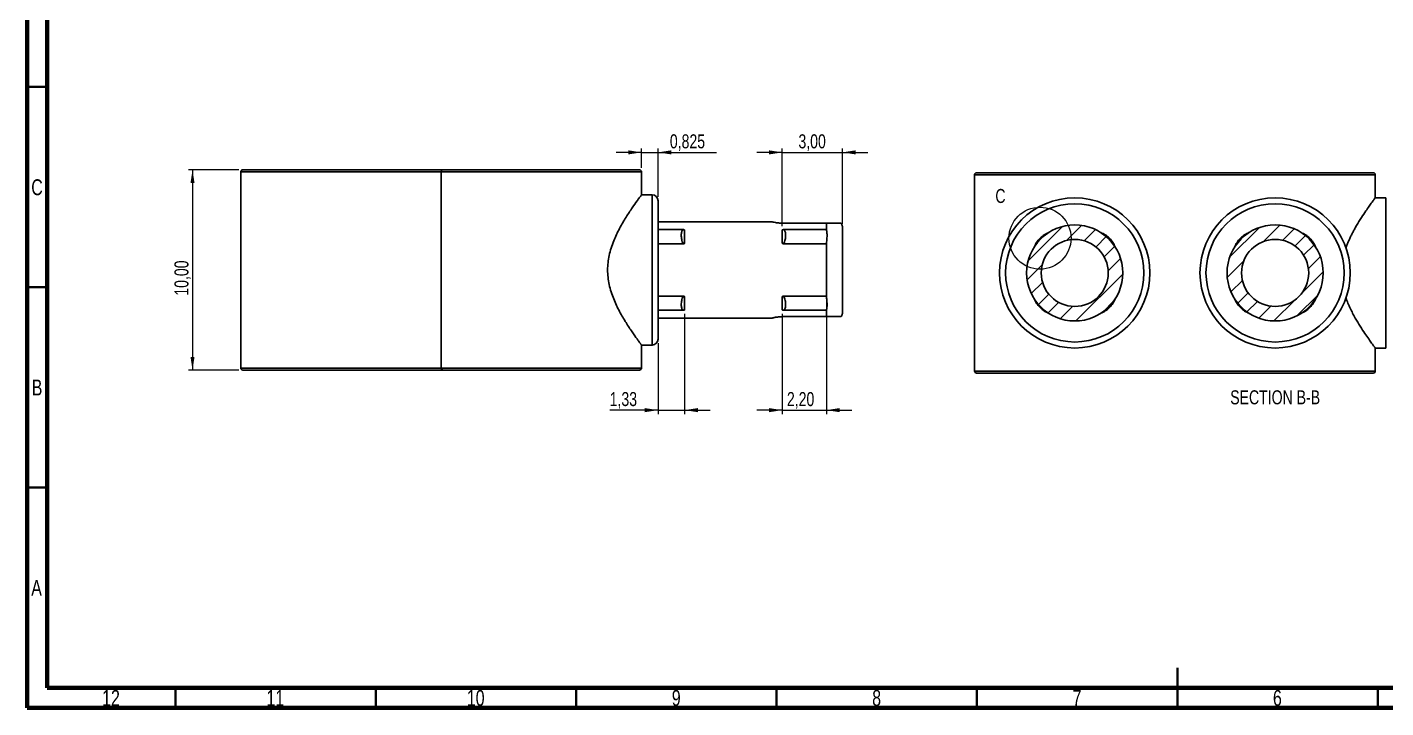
# Model space of a CAD drawing. Header units: millimetres. Extents: x 15 to 589, y 5 to 415.
# Drawn here: x 15 to 354, y 5 to 174.9 of the extents above; entities that cross this region are included whole.
import ezdxf

# ---------------------------------------------------------------- set-up
doc = ezdxf.new("R2010")
doc.units = ezdxf.units.MM
doc.styles.add('SLDTEXTSTYLE0', font='TXT', dxfattribs={"width": 0.75})
doc.dimstyles.new('SLDDIMSTYLE0', dxfattribs={"dimtxt": 3.5, "dimasz": 3.302, "dimexe": 0, "dimexo": 0.0625, "dimgap": 0.875, "dimtad": 1, "dimlfac": 0.2, "dimrnd": 1e-09, "dimzin": 12, "dimdsep": 46, "dimtxsty": 'SLDTEXTSTYLE0', "dimsah": 1, "dimcen": 0.09, "dimadec": 0, "dimazin": 3, "dimtfac": 1, "dimtofl": 0, "dimtmove": 0, "dimatfit": 3, "dimfxl": 0, "dimfrac": 2, "dimtolj": 1, "dimtzin": 12, "dimarcsym": 0})
doc.dimstyles.new('SLDDIMSTYLE2', dxfattribs={"dimtxt": 3.5, "dimasz": 3.302, "dimexe": 0, "dimexo": 0.0625, "dimgap": 0.875, "dimtad": 1, "dimlfac": 0.2, "dimrnd": 1e-09, "dimzin": 12, "dimdsep": 46, "dimtxsty": 'SLDTEXTSTYLE0', "dimsah": 1, "dimcen": 0.09, "dimadec": 0, "dimazin": 3, "dimtfac": 1, "dimtmove": 0, "dimatfit": 0, "dimfxl": 0, "dimfrac": 2, "dimtolj": 1, "dimtzin": 12, "dimarcsym": 0})
doc.dimstyles.new('SLDDIMSTYLE5', dxfattribs={"dimtxt": 3.5, "dimasz": 3.302, "dimexe": 0, "dimexo": 0.0625, "dimgap": 0.875, "dimtad": 1, "dimdec": 3, "dimlfac": 0.2, "dimrnd": 1e-09, "dimdsep": 46, "dimtxsty": 'SLDTEXTSTYLE0', "dimsah": 1, "dimcen": 0.09, "dimadec": 0, "dimazin": 2, "dimtfac": 1, "dimtdec": 3, "dimtmove": 0, "dimatfit": 0, "dimfxl": 0, "dimfrac": 2, "dimtolj": 1, "dimtzin": 12, "dimarcsym": 0})

# ---------------------------------------------------------------- blocks, each defined once
blk = doc.blocks.new('_D_12')
at = {"color": 7, "linetype": 'Continuous', "lineweight": 0}
for p, q in [((67.8, 139.32), (55.26, 139.32)), ((56.26, 139.32), (56.26, 89.32)), ((67.8, 89.32), (55.26, 89.32))]:
    blk.add_line(p, q, dxfattribs=at)
at = {"color": 7, "linetype": 'Continuous', "lineweight": 18}
for points in [[(56.26, 139.32), (55.75, 136.02), (56.76, 136.02)], [(56.26, 89.32), (56.76, 92.62), (55.75, 92.62)]]:
    blk.add_solid(points, dxfattribs=at)
at = {"color": 7, "linetype": 'Continuous', "lineweight": 18, "insert": (51.74, 107.9), "char_height": 3.5, "attachment_point": 1, "rotation": 90, "style": 'SLDTEXTSTYLE0'}
blk.add_mtext('10,00', dxfattribs=at)
blk = doc.blocks.new('_D_13')
at = {"color": 7, "linetype": 'Continuous', "lineweight": 0}
for p, q in [((168.3, 143.67), (161.95, 143.67)), ((168.3, 139.82), (168.3, 144.67)), ((168.3, 143.67), (172.42, 143.67)), ((172.42, 132.57), (172.42, 144.67)), ((172.42, 143.67), (187.01, 143.67))]:
    blk.add_line(p, q, dxfattribs=at)
at = {"color": 7, "linetype": 'Continuous', "lineweight": 18}
for points in [[(168.3, 143.67), (165, 144.18), (165, 143.16)], [(172.42, 143.67), (175.73, 143.16), (175.73, 144.18)]]:
    blk.add_solid(points, dxfattribs=at)
at = {"color": 7, "linetype": 'Continuous', "lineweight": 18, "insert": (175.37, 148.18), "char_height": 3.5, "attachment_point": 1, "style": 'SLDTEXTSTYLE0'}
blk.add_mtext('0,825', dxfattribs=at)
blk = doc.blocks.new('_D_14')
at = {"color": 7, "linetype": 'Continuous', "lineweight": 0}
for p, q in [((179.05, 103.35), (179.05, 78.32)), ((172.42, 96.07), (172.42, 78.32)), ((172.42, 79.32), (160.35, 79.32)), ((172.42, 79.32), (179.05, 79.32)), ((179.05, 79.32), (185.4, 79.32))]:
    blk.add_line(p, q, dxfattribs=at)
at = {"color": 7, "linetype": 'Continuous', "lineweight": 18}
for points in [[(172.42, 79.32), (169.12, 79.83), (169.12, 78.81)], [(179.05, 79.32), (182.35, 78.81), (182.35, 79.83)]]:
    blk.add_solid(points, dxfattribs=at)
at = {"color": 7, "linetype": 'Continuous', "lineweight": 18, "insert": (160.35, 83.83), "char_height": 3.5, "attachment_point": 1, "style": 'SLDTEXTSTYLE0'}
blk.add_mtext('1,33', dxfattribs=at)
blk = doc.blocks.new('_D_15')
at = {"color": 7, "linetype": 'Continuous', "lineweight": 0}
for p, q in [((214.42, 106.79), (214.42, 78.32)), ((203.42, 103.35), (203.42, 78.32)), ((203.42, 79.32), (197.07, 79.32)), ((203.42, 79.32), (214.42, 79.32)), ((214.42, 79.32), (220.77, 79.32))]:
    blk.add_line(p, q, dxfattribs=at)
at = {"color": 7, "linetype": 'Continuous', "lineweight": 18}
for points in [[(203.42, 79.32), (200.12, 79.83), (200.12, 78.81)], [(214.42, 79.32), (217.73, 78.81), (217.73, 79.83)]]:
    blk.add_solid(points, dxfattribs=at)
at = {"color": 7, "linetype": 'Continuous', "lineweight": 18, "insert": (204.58, 83.83), "char_height": 3.5, "attachment_point": 1, "style": 'SLDTEXTSTYLE0'}
blk.add_mtext('2,20', dxfattribs=at)
blk = doc.blocks.new('_D_16')
at = {"color": 7, "linetype": 'Continuous', "lineweight": 0}
for p, q in [((203.42, 143.67), (197.07, 143.67)), ((203.42, 125.29), (203.42, 144.67)), ((203.42, 143.67), (218.42, 143.67)), ((218.42, 125.87), (218.42, 144.67)), ((218.42, 143.67), (224.77, 143.67))]:
    blk.add_line(p, q, dxfattribs=at)
at = {"color": 7, "linetype": 'Continuous', "lineweight": 18}
for points in [[(203.42, 143.67), (200.12, 144.18), (200.12, 143.16)], [(218.42, 143.67), (221.73, 143.16), (221.73, 144.18)]]:
    blk.add_solid(points, dxfattribs=at)
at = {"color": 7, "linetype": 'Continuous', "lineweight": 18, "insert": (207.45, 148.18), "char_height": 3.5, "attachment_point": 1, "style": 'SLDTEXTSTYLE0'}
blk.add_mtext('3,00', dxfattribs=at)

msp = doc.modelspace()

# ---------------------------------------------------------------- hatches: boundary and pattern name
at = {"linetype": 'Continuous', "lineweight": 18}
h = msp.add_hatch(dxfattribs=at)
h.set_pattern_fill('ANSI31', style=0)
edge = h.paths.add_edge_path(flags=0)
edge.add_arc((276.3932, 113.5792), 12, 0, 360)
edge = h.paths.add_edge_path(flags=0)
edge.add_arc((276.3932, 113.5792), 8.375, 0, 360)
h = msp.add_hatch(dxfattribs=at)
h.set_pattern_fill('ANSI31', style=0)
edge = h.paths.add_edge_path(flags=0)
edge.add_arc((326.3932, 113.5792), 12, 0, 360)
edge = h.paths.add_edge_path(flags=0)
edge.add_arc((326.3932, 113.5792), 8.375, 0, 360)

# ---------------------------------------------------------------- linework, layer by layer
at = {"color": 7, "linetype": 'Continuous', "lineweight": 70}
for p, q in [((15, 5), (15, 415)), ((20, 10), (20, 410)), ((584, 10), (20, 10)), ((589, 5), (15, 5))]:
    msp.add_line(p, q, dxfattribs=at)
at = {"color": 7, "linetype": 'Continuous', "lineweight": 35}
for p, q in [((20, 160), (15, 160)), ((20, 110), (15, 110)), ((20, 60), (15, 60)), ((302, 5), (302, 15)), ((52, 10), (52, 5)), ((102, 10), (102, 5)), ((152, 10), (152, 5)), ((202, 10), (202, 5)), ((252, 10), (252, 5)), ((302, 10), (302, 5)), ((352, 10), (352, 5))]:
    msp.add_line(p, q, dxfattribs=at)
at = {"color": 7, "linetype": 'Continuous', "lineweight": 25}
for p, q in [((93.2984, 139.3177), (68.7984, 139.3177)), ((118.7984, 139.3177), (93.2984, 139.3177)), ((167.7984, 139.3177), (118.7984, 139.3177)), ((68.2984, 138.8177), (68.2984, 89.8177)), ((93.2984, 138.8177), (118.2984, 138.8177)), ((118.2984, 89.8177), (118.2984, 138.8177)), ((118.2984, 138.8177), (168.2984, 138.8177)), ((168.2984, 133.0677), (168.2984, 138.8177)), ((251.3932, 138.0792), (251.3932, 89.0792)), ((276.3932, 138.5792), (251.8932, 138.5792)), ((326.3932, 138.5792), (276.3932, 138.5792)), ((276.3932, 138.0792), (326.3932, 138.0792)), ((350.8932, 138.5792), (326.3932, 138.5792)), ((326.3932, 138.0792), (351.3932, 138.0792)), ((351.3932, 138.0792), (351.3932, 132.3292)), ((168.2984, 133.0677), (170.9234, 133.0677)), ((170.9234, 133.0677), (170.9234, 114.3177)), ((351.3932, 132.3292), (354.0182, 132.3292)), ((354.0182, 132.3292), (354.0182, 113.5792)), ((172.4234, 131.5677), (172.4234, 114.3177)), ((200.9234, 126.3177), (172.4234, 126.3177)), ((214.4234, 125.9682), (203.7984, 125.9682)), ((214.4234, 125.9682), (214.4234, 124.3846)), ((172.4234, 124.3846), (178.7379, 124.3846)), ((203.7339, 124.3846), (214.4234, 124.3846)), ((218.4234, 124.8655), (218.4234, 103.7699)), ((178.7379, 120.849), (172.4234, 120.849)), ((214.4234, 120.849), (203.7339, 120.849)), ((214.4234, 120.849), (214.4234, 107.7864)), ((170.9234, 114.3177), (170.9234, 95.5677)), ((172.4234, 114.3177), (172.4234, 97.0677)), ((354.0182, 113.5792), (354.0182, 94.8292)), ((172.4234, 107.7864), (178.7379, 107.7864)), ((203.7339, 107.7864), (214.4234, 107.7864)), ((178.7379, 104.2508), (172.4234, 104.2508)), ((172.4234, 102.3177), (200.9234, 102.3177)), ((214.4234, 104.2508), (203.7339, 104.2508)), ((203.7984, 102.6672), (214.4234, 102.6672)), ((214.4234, 104.2508), (214.4234, 102.6672)), ((168.2984, 95.5677), (170.9234, 95.5677)), ((168.2984, 89.8177), (168.2984, 95.5677)), ((168.2984, 95.5677), (170.9234, 95.5677)), ((351.3932, 94.8292), (354.0182, 94.8292)), ((351.3932, 94.8292), (351.3932, 89.0792)), ((351.3932, 94.8292), (354.0182, 94.8292)), ((68.7984, 89.3177), (93.2984, 89.3177)), ((118.2984, 89.8177), (93.2984, 89.8177)), ((93.2984, 89.3177), (118.7984, 89.3177)), ((168.2984, 89.8177), (118.2984, 89.8177)), ((118.7984, 89.3177), (167.7984, 89.3177)), ((251.8932, 88.5792), (276.3932, 88.5792)), ((326.3932, 89.0792), (276.3932, 89.0792)), ((276.3932, 88.5792), (326.3932, 88.5792)), ((351.3932, 89.0792), (326.3932, 89.0792)), ((326.3932, 88.5792), (350.8932, 88.5792))]:
    msp.add_line(p, q, dxfattribs=at)
at = {"color": 8, "linetype": 'Continuous', "lineweight": 25}
for p, q in [((68.2984, 138.8177), (93.2984, 138.8177)), ((251.3932, 138.0792), (276.3932, 138.0792)), ((93.2984, 89.8177), (68.2984, 89.8177)), ((276.3932, 89.0792), (251.3932, 89.0792))]:
    msp.add_line(p, q, dxfattribs=at)
at = {"color": 7, "linetype": 'Continuous', "lineweight": 18}
msp.add_circle((267.7311, 122.2414), 7.7434, dxfattribs=at)
at = {"color": 7, "linetype": 'Continuous', "lineweight": 25}
for centre, radius in [((276.3932, 113.5792), 12), ((326.3932, 113.5792), 12), ((276.3932, 113.5792), 8.375), ((326.3932, 113.5792), 8.375)]:
    msp.add_circle(centre, radius, dxfattribs=at)
for centre, radius, start, end in [((68.7984, 138.8177), 0.5, 90, 180), ((118.7984, 138.8177), 0.5, 90, 180), ((167.7984, 138.8177), 0.5, 0, 90), ((251.8932, 138.0792), 0.5, 90, 180), ((350.8932, 138.0792), 0.5, 0, 90), ((170.9234, 131.5677), 1.5, 0, 90), ((276.3932, 113.5792), 18.75, 90, 180), ((276.3932, 113.5792), 18.75, 270, 90), ((326.3932, 113.5792), 18.75, 90, 270), ((326.3932, 113.5792), 18.75, 0, 90), ((276.3932, 113.5792), 17.25, 270, 180), ((326.3932, 113.5792), 17.25, 90, 0), ((326.3932, 113.5792), 17.25, 0, 90), ((276.3932, 113.5792), 18.75, 180, 270), ((276.3932, 113.5792), 17.25, 180, 270), ((326.3932, 113.5792), 18.75, 270, 0), ((170.9234, 97.0677), 1.5, 270, 0), ((68.7984, 89.8177), 0.5, 180, 270), ((118.7984, 89.8177), 0.5, 180, 270), ((167.7984, 89.8177), 0.5, 270, 0), ((251.8932, 89.0792), 0.5, 180, 270), ((350.8932, 89.0792), 0.5, 270, 0)]:
    msp.add_arc(centre, radius, start, end, dxfattribs=at)
for points, knots in [([(168.2984, 95.5677), (168.2956, 95.5713), (168.2902, 95.5785), (168.2459, 95.6371), (168.1755, 95.7306), (168.0769, 95.8625), (167.951, 96.0318), (167.7979, 96.2388), (167.6183, 96.4834), (167.4124, 96.7656), (166.9257, 97.4382), (165.9794, 98.7616), (164.44, 101.1002), (162.8013, 103.8613), (161.276, 107.0545), (160.1272, 110.5486), (159.6937, 114.317), (160.1267, 118.0863), (161.2758, 121.58), (162.8011, 124.774), (164.4398, 127.5349), (165.9794, 129.8737), (167.002, 131.3041), (167.5864, 132.1093), (167.902, 132.5381), (168.1283, 132.8422), (168.2716, 133.0326), (168.2895, 133.056), (168.2984, 133.0677)], [0, 0, 0, 0, 0.013681373, 0.027351595, 0.041037882, 0.054767351, 0.068566867, 0.082462887, 0.096481323, 0.110647414, 0.124985619, 0.186971491, 0.250785573, 0.315383178, 0.376628464, 0.44069701, 0.500016244, 0.559304303, 0.623405442, 0.684637825, 0.749248357, 0.813049616, 0.875048284, 0.90072193, 0.925903069, 0.950739716, 0.975386093, 1, 1, 1, 1]), ([(344.0709, 119.8292), (344.1767, 120.1184), (344.3899, 120.7016), (344.745, 121.5522), (345.1253, 122.3932), (345.5306, 123.2225), (345.9571, 124.0406), (346.6591, 125.3165), (347.6385, 126.9491), (348.761, 128.6489), (349.6917, 129.9977), (350.328, 130.8858), (350.7584, 131.4741), (351.0405, 131.8568), (351.2422, 132.1279), (351.3695, 132.2978), (351.3853, 132.3187), (351.3932, 132.3292)], [0, 0, 0, 0, 0.04008372, 0.08083943, 0.12237449, 0.16479033, 0.2081822, 0.25263908, 0.37583512, 0.49923064, 0.60251205, 0.70198258, 0.76318386, 0.82326522, 0.88254172, 0.94134132, 1, 1, 1, 1]), ([(203.7984, 125.9682), (203.6723, 125.9694), (203.4211, 125.9717), (203.0504, 125.9904), (202.6347, 126.0235), (202.1892, 126.0755), (201.6093, 126.1669), (201.1805, 126.2576), (200.9596, 126.3087), (200.9064, 126.322), (200.9553, 126.3095), (201.0804, 126.2812), (201.1431, 126.267)], [0, 0, 0, 0, 0.06686896, 0.13321577, 0.20025478, 0.30012254, 0.40053569, 0.59983723, 0.6999803, 0.79991899, 0.89981243, 1, 1, 1, 1]), ([(218.1385, 125.9682), (218.1038, 125.968), (218.0368, 125.9675), (217.8821, 125.9668), (217.6829, 125.9692), (217.4415, 125.9684), (217.137, 125.9686), (216.7557, 125.9689), (216.281, 125.9679), (215.8063, 125.9689), (215.4251, 125.9686), (215.1203, 125.9684), (214.8315, 125.9692), (214.5773, 125.9663), (214.4767, 125.9676), (214.4234, 125.9682)], [0, 0, 0, 0, 0.08928528, 0.17181074, 0.24807231, 0.31600171, 0.37447574, 0.44135417, 0.50005801, 0.5587308, 0.62564111, 0.68408606, 0.75204461, 0.86865337, 1, 1, 1, 1]), ([(218.4234, 124.8655), (218.4196, 124.9669), (218.412, 125.1662), (218.3519, 125.4542), (218.2641, 125.7234), (218.1798, 125.8877), (218.1385, 125.9682)], [0, 0, 0, 0, 0.2643203, 0.51913568, 0.76437667, 1, 1, 1, 1]), ([(178.7395, 124.3842), (178.6137, 124.3261), (178.5325, 124.2431), (178.4013, 124.0541), (178.3554, 123.9458), (178.2505, 123.5863), (178.222, 123.3003), (178.2193, 122.6605), (178.2497, 122.3071), (178.3562, 121.7478), (178.4017, 121.5565), (178.5324, 121.1838), (178.6136, 120.9952), (178.7395, 120.8503)], [0, 0, 0, 0, 0.125, 0.125, 0.25, 0.25, 0.5, 0.5, 0.75, 0.75, 0.875, 0.875, 1, 1, 1, 1]), ([(178.7399, 124.3842), (178.7785, 124.3829), (178.8515, 124.3806), (178.9471, 124.3599), (179.0065, 124.3327), (179.0405, 124.3089), (179.0461, 124.2948), (179.0484, 124.289)], [0, 0, 0, 0, 0.30554211, 0.57694112, 0.79613922, 0.91553204, 1, 1, 1, 1]), ([(203.7325, 124.3841), (203.7214, 124.3847), (203.6846, 124.3866), (203.612, 124.3779), (203.5183, 124.3581), (203.4388, 124.3253), (203.4264, 124.296), (203.4234, 124.289)], [0, 0, 0, 0, 0.08770419, 0.29236999, 0.57526531, 0.89827727, 1, 1, 1, 1]), ([(203.7323, 120.8503), (203.8581, 120.9955), (203.9393, 121.1849), (204.0705, 121.5562), (204.1164, 121.7463), (204.2213, 122.3048), (204.2498, 122.6608), (204.2525, 123.2998), (204.2221, 123.5847), (204.1156, 123.945), (204.07, 124.054), (203.9394, 124.2436), (203.8582, 124.3262), (203.7323, 124.3842)], [0, 0, 0, 0, 0.125, 0.125, 0.25, 0.25, 0.5, 0.5, 0.75, 0.75, 0.875, 0.875, 1, 1, 1, 1]), ([(214.4234, 124.3846), (214.4433, 124.3124), (214.4826, 124.1696), (214.5307, 123.9041), (214.5666, 123.6093), (214.588, 123.2855), (214.5952, 122.8669), (214.5741, 122.3219), (214.5145, 121.6263), (214.4541, 121.1111), (214.4234, 120.849)], [0, 0, 0, 0, 0.10706793, 0.21195865, 0.31466033, 0.41519349, 0.51360927, 0.6700072, 0.83211922, 1, 1, 1, 1]), ([(269.8607, 123.6457), (269.7155, 123.5876), (269.5261, 123.5046), (269.1547, 123.3156), (268.9647, 123.2073), (268.4062, 122.8478), (268.0501, 122.5618), (267.4111, 121.922), (267.1262, 121.5686), (266.7659, 121.0093), (266.657, 120.818), (266.4673, 120.4453), (266.3847, 120.2567), (266.3267, 120.1118)], [0, 0, 0, 0, 0.125, 0.125, 0.25, 0.25, 0.5, 0.5, 0.75, 0.75, 0.875, 0.875, 1, 1, 1, 1]), ([(286.4597, 120.1118), (286.4017, 120.2569), (286.3191, 120.4459), (286.1292, 120.8181), (286.0201, 121.0089), (285.6605, 121.5672), (285.3774, 121.921), (284.7377, 122.5619), (284.3761, 122.8488), (283.8184, 123.2079), (283.6306, 123.3158), (283.2614, 123.5044), (283.0706, 123.5878), (282.9251, 123.6459)], [0, 0, 0, 0, 0.125, 0.125, 0.25, 0.25, 0.5, 0.5, 0.75, 0.75, 0.875, 0.875, 1, 1, 1, 1]), ([(319.8606, 123.6456), (319.7155, 123.5877), (319.5265, 123.5051), (319.1543, 123.3152), (318.9636, 123.2061), (318.4052, 122.8465), (318.0514, 122.5634), (317.4105, 121.9237), (317.1236, 121.562), (316.7645, 121.0044), (316.6567, 120.8166), (316.468, 120.4474), (316.3847, 120.2566), (316.3265, 120.1111)], [0, 0, 0, 0, 0.125, 0.125, 0.25, 0.25, 0.5, 0.5, 0.75, 0.75, 0.875, 0.875, 1, 1, 1, 1]), ([(336.4597, 120.1118), (336.4017, 120.2569), (336.3191, 120.4459), (336.1292, 120.8181), (336.0201, 121.0089), (335.6605, 121.5672), (335.3774, 121.921), (334.7377, 122.5619), (334.3761, 122.8488), (333.8184, 123.2079), (333.6306, 123.3158), (333.2614, 123.5044), (333.0706, 123.5878), (332.9251, 123.6459)], [0, 0, 0, 0, 0.125, 0.125, 0.25, 0.25, 0.5, 0.5, 0.75, 0.75, 0.875, 0.875, 1, 1, 1, 1]), ([(178.7393, 120.8505), (178.7504, 120.849), (178.7872, 120.8441), (178.8597, 120.8603), (178.9535, 120.89), (179.033, 120.9394), (179.0454, 120.9835), (179.0484, 120.9941)], [0, 0, 0, 0, 0.0877041, 0.29237001, 0.57526545, 0.89827435, 1, 1, 1, 1]), ([(203.7319, 120.8497), (203.6933, 120.8516), (203.6203, 120.8551), (203.5246, 120.8869), (203.4653, 120.9284), (203.4313, 120.9642), (203.4257, 120.9853), (203.4234, 120.9941)], [0, 0, 0, 0, 0.30553836, 0.57694277, 0.79614026, 0.91553149, 1, 1, 1, 1]), ([(178.7396, 107.7851), (178.6138, 107.64), (178.5325, 107.451), (178.4016, 107.0788), (178.3559, 106.888), (178.2503, 106.3297), (178.2219, 105.9759), (178.2235, 105.335), (178.2457, 105.0481), (178.3517, 104.689), (178.4002, 104.5811), (178.5338, 104.3925), (178.6132, 104.3092), (178.7387, 104.251)], [0, 0, 0, 0, 0.125, 0.125, 0.25, 0.25, 0.5, 0.5, 0.75, 0.75, 0.875, 0.875, 1, 1, 1, 1]), ([(178.7399, 107.7856), (178.7786, 107.7837), (178.8515, 107.7801), (178.9472, 107.7484), (179.0065, 107.7069), (179.0405, 107.6712), (179.0461, 107.6501), (179.0484, 107.6414)], [0, 0, 0, 0, 0.30570314, 0.57707413, 0.79623238, 0.91558246, 1, 1, 1, 1]), ([(203.7332, 107.7857), (203.7222, 107.787), (203.6854, 107.7916), (203.6126, 107.7754), (203.5183, 107.7455), (203.4387, 107.6958), (203.4263, 107.6517), (203.4234, 107.6414)], [0, 0, 0, 0, 0.08692956, 0.29204179, 0.57622833, 0.90034375, 1, 1, 1, 1]), ([(203.7322, 104.2513), (203.858, 104.3092), (203.9393, 104.3918), (204.0702, 104.5817), (204.1159, 104.6908), (204.2215, 105.0505), (204.2499, 105.3335), (204.2482, 105.9732), (204.2261, 106.3349), (204.1201, 106.8925), (204.0716, 107.0803), (203.938, 107.4495), (203.8586, 107.6404), (203.7331, 107.7858)], [0, 0, 0, 0, 0.125, 0.125, 0.25, 0.25, 0.5, 0.5, 0.75, 0.75, 0.875, 0.875, 1, 1, 1, 1]), ([(214.4234, 107.7864), (214.4433, 107.6184), (214.4826, 107.2858), (214.5307, 106.8166), (214.5666, 106.3783), (214.588, 105.9739), (214.5952, 105.5291), (214.5741, 105.0628), (214.5145, 104.5979), (214.4541, 104.3679), (214.4234, 104.2508)], [0, 0, 0, 0, 0.10706793, 0.21195865, 0.31466033, 0.41519349, 0.51360927, 0.6700072, 0.83211922, 1, 1, 1, 1]), ([(266.3268, 107.0466), (266.3848, 106.9015), (266.4674, 106.7125), (266.6572, 106.3403), (266.7663, 106.1495), (267.126, 105.5912), (267.409, 105.2374), (268.0487, 104.5965), (268.4104, 104.3096), (268.968, 103.9505), (269.1558, 103.8426), (269.525, 103.654), (269.7159, 103.5707), (269.8613, 103.5125)], [0, 0, 0, 0, 0.125, 0.125, 0.25, 0.25, 0.5, 0.5, 0.75, 0.75, 0.875, 0.875, 1, 1, 1, 1]), ([(282.9258, 103.5128), (283.0709, 103.5707), (283.26, 103.6533), (283.6321, 103.8432), (283.8229, 103.9523), (284.3812, 104.312), (284.735, 104.595), (285.376, 105.2347), (285.6628, 105.5964), (286.0219, 106.154), (286.1298, 106.3418), (286.3184, 106.711), (286.4018, 106.9019), (286.4599, 107.0473)], [0, 0, 0, 0, 0.125, 0.125, 0.25, 0.25, 0.5, 0.5, 0.75, 0.75, 0.875, 0.875, 1, 1, 1, 1]), ([(316.3268, 107.0466), (316.3848, 106.9015), (316.4674, 106.7125), (316.6572, 106.3403), (316.7663, 106.1496), (317.126, 105.5912), (317.409, 105.2374), (318.0487, 104.5965), (318.4104, 104.3096), (318.968, 103.9505), (319.1558, 103.8426), (319.525, 103.654), (319.7159, 103.5707), (319.8613, 103.5125)], [0, 0, 0, 0, 0.125, 0.125, 0.25, 0.25, 0.5, 0.5, 0.75, 0.75, 0.875, 0.875, 1, 1, 1, 1]), ([(332.9258, 103.5127), (333.071, 103.5708), (333.2604, 103.6538), (333.6317, 103.8428), (333.8218, 103.9511), (334.3803, 104.3106), (334.7363, 104.5967), (335.3753, 105.2364), (335.6602, 105.5898), (336.0205, 106.1491), (336.1295, 106.3405), (336.3191, 106.7131), (336.4017, 106.9017), (336.4597, 107.0466)], [0, 0, 0, 0, 0.125, 0.125, 0.25, 0.25, 0.5, 0.5, 0.75, 0.75, 0.875, 0.875, 1, 1, 1, 1]), ([(351.3932, 94.8292), (351.3904, 94.8329), (351.3849, 94.8403), (351.3399, 94.9004), (351.2683, 94.9964), (351.1676, 95.1317), (351.0388, 95.3055), (350.8819, 95.5178), (350.6973, 95.7689), (350.3512, 96.241), (349.7531, 97.0724), (348.7852, 98.4729), (347.6385, 100.2091), (346.5861, 101.9641), (345.7435, 103.5107), (345.1263, 104.7524), (344.5594, 106.016), (344.2323, 106.8954), (344.0709, 107.3292)], [0, 0, 0, 0, 0.03485626, 0.06974163, 0.10472764, 0.13988519, 0.17528416, 0.21099302, 0.24707846, 0.28360512, 0.38999206, 0.50079771, 0.62416241, 0.74739157, 0.81365437, 0.87762735, 0.93962678, 1, 1, 1, 1]), ([(178.7386, 104.2511), (178.7495, 104.2506), (178.7864, 104.2488), (178.8592, 104.2575), (178.9535, 104.2773), (179.0331, 104.3103), (179.0455, 104.3395), (179.0484, 104.3464)], [0, 0, 0, 0, 0.08692926, 0.29204173, 0.57622877, 0.90034388, 1, 1, 1, 1]), ([(200.9234, 102.3177), (200.928, 102.3189), (200.9372, 102.3212), (201.0139, 102.3393), (201.1555, 102.3715), (201.3927, 102.423), (201.753, 102.491), (202.1892, 102.56), (202.6894, 102.618), (203.232, 102.6593), (203.6097, 102.6646), (203.7984, 102.6672)], [0, 0, 0, 0, 0.083430847, 0.166301236, 0.250056555, 0.374964436, 0.500124195, 0.625443752, 0.750194995, 0.87518883, 1, 1, 1, 1]), ([(203.7319, 104.2513), (203.6932, 104.2526), (203.6202, 104.2549), (203.5246, 104.2756), (203.4653, 104.3028), (203.4313, 104.3265), (203.4257, 104.3406), (203.4234, 104.3464)], [0, 0, 0, 0, 0.30569895, 0.57707536, 0.7962331, 0.91558175, 1, 1, 1, 1]), ([(214.4234, 102.6672), (214.4582, 102.6675), (214.5251, 102.6679), (214.6798, 102.6686), (214.8791, 102.6662), (215.1204, 102.667), (215.4249, 102.6668), (215.8063, 102.6665), (216.2809, 102.6675), (216.7556, 102.6665), (217.1369, 102.6668), (217.4416, 102.667), (217.7304, 102.6663), (217.9846, 102.6691), (218.0852, 102.6679), (218.1385, 102.6672)], [0, 0, 0, 0, 0.08928528, 0.17181074, 0.24807231, 0.31600171, 0.37447574, 0.44135417, 0.50005801, 0.5587308, 0.62564111, 0.68408606, 0.75204461, 0.86865337, 1, 1, 1, 1]), ([(218.1385, 102.6672), (218.1798, 102.7477), (218.2641, 102.9121), (218.3519, 103.1812), (218.412, 103.4692), (218.4196, 103.6685), (218.4234, 103.7699)], [0, 0, 0, 0, 0.23562333, 0.48086432, 0.7356797, 1, 1, 1, 1])]:
    msp.add_open_spline(points, degree=3, knots=knots, dxfattribs=at)
for points in [[(179.0484, 124.289), (179.0484, 123.4193), (179.0484, 122.293), (179.0484, 120.9941)], [(203.4234, 120.9941), (203.4234, 122.293), (203.4234, 123.4193), (203.4234, 124.289)], [(179.0484, 107.6413), (179.0484, 106.3425), (179.0484, 105.2161), (179.0484, 104.3464)], [(203.4234, 104.3464), (203.4234, 105.2161), (203.4234, 106.3425), (203.4234, 107.6413)]]:
    msp.add_open_spline(points, degree=3, dxfattribs=at)

# ---------------------------------------------------------------- texts
at = {"color": 7, "linetype": 'Continuous', "lineweight": 0, "attachment_point": 2, "style": 'SLDTEXTSTYLE0'}
for s, insert, char_height in [('C', (17.4587, 136.9521), 3.9687), ('B', (17.4706, 86.9521), 3.9687), ('SECTION B-B', (326.4079, 84.2726), 3.5), ('A', (17.3397, 36.9521), 3.9687), ('12', (35.9201, 9.4521), 3.96875), ('11', (76.9201, 9.4521), 3.96875), ('10', (126.9201, 9.4521), 3.96875), ('9', (176.96, 9.4521), 3.9687), ('8', (226.96, 9.4521), 3.9687), ('7', (276.96, 9.4521), 3.9687), ('6', (326.96, 9.4521), 3.9687)]:
    msp.add_mtext(s, dxfattribs=dict(at, insert=insert, char_height=char_height))
at = {"color": 7, "linetype": 'Continuous', "lineweight": 18, "insert": (256.5844, 134.5386), "char_height": 3.5, "attachment_point": 1, "style": 'SLDTEXTSTYLE0'}
msp.add_mtext('C', dxfattribs=at)

# ---------------------------------------------------------------- dimensions: what is measured, and where the dimension line sits
at = {"color": 7, "linetype": 'Continuous', "lineweight": 18}
for base, p1, p2, dimstyle, picture, middle in [((172.4234, 143.6689), (168.2984, 138.8177), (172.4234, 131.5677), 'SLDDIMSTYLE5', '_D_13', (181.1908, 143.6689)), ((218.4234, 143.6689), (203.4234, 124.289), (218.4234, 124.8655), 'SLDDIMSTYLE2', '_D_16', (211.9801, 143.6689)), ((214.4234, 79.3177), (203.4234, 104.3464), (214.4234, 107.7864), 'SLDDIMSTYLE2', '_D_15', (209.1009, 79.3177)), ((179.0483907729, 79.3177092511), (172.4233907729, 97.0677092511), (179.0483907729, 104.3464429227), 'SLDDIMSTYLE2', '_D_14', (164.8745455854, 79.3177092511))]:
    dim = msp.add_linear_dim(base=base, p1=p1, p2=p2, dimstyle=dimstyle, dxfattribs=at)
    dim.commit()
    dim.dimension.update_dxf_attribs({"geometry": picture, "text_midpoint": middle, "dimtype": 160})
dim = msp.add_linear_dim(base=(56.2566, 89.3177), p1=(68.7984, 139.3177), p2=(68.7984, 89.3177), angle=90, dimstyle='SLDDIMSTYLE0', dxfattribs=at)
dim.commit()
dim.dimension.update_dxf_attribs({"geometry": '_D_12', "text_midpoint": (56.2566, 113.7225), "dimtype": 160})

doc.saveas('drawing.dxf')
